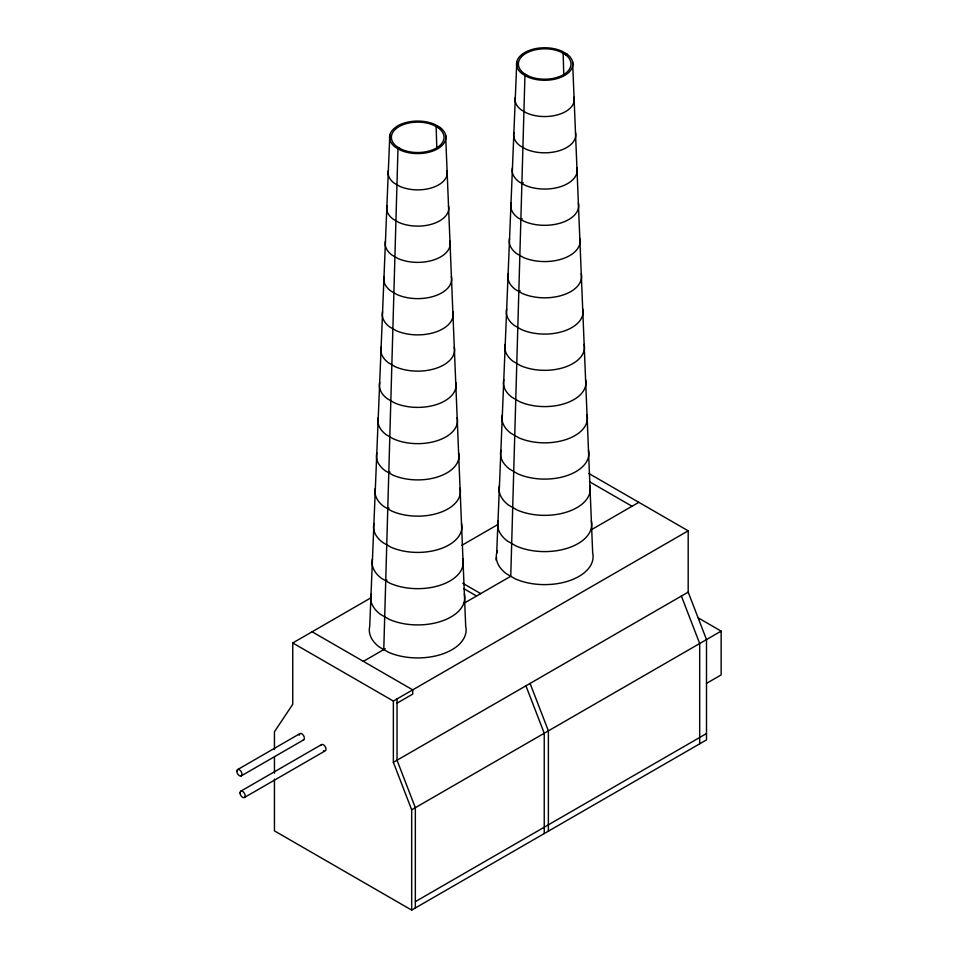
<?xml version="1.0" encoding="UTF-8"?>
<svg xmlns="http://www.w3.org/2000/svg" width="958" height="958" viewBox="0 0 958 958"><rect width="100%" height="100%" fill="white"/><g stroke="black" fill="none" stroke-linecap="round" stroke-linejoin="round"><path stroke-width="1.44" d="M706.501 683.377L721.146 674.923L721.146 631.13L698.166 617.862M383.775 649.572L397.977 148.718L399.258 147.987M389.798 135.21L369.716 626.34A48.403 27.95 0 0 0 379.308 646.997L388.241 652.159A48.403 27.95 0 0 0 441.913 654.182A48.403 27.95 0 0 0 465.696 626.34L445.626 135.21M496.699 553.029L516.781 61.899M437.447 125.929L436.165 126.672L436.8 148.454M526.229 74.676L524.948 75.407L510.758 576.261L463.696 603.432M564.43 52.618L563.148 53.361L563.783 75.143M521.894 183.445L523.176 182.715M520.865 219.454L522.146 218.711M518.829 291.46L520.11 290.717M387.762 508.782L389.044 508.039M385.727 580.788L387.008 580.057M274.443 749.503L274.443 731.756L292.753 704.274L292.753 642.962L371.297 597.612M461.792 545.365L498.004 524.457M363.369 661.367L385.236 648.734M590.978 529.954L638.83 502.327M237.608 769.609L299.986 733.589M241.236 775.896L303.614 739.887M292.753 642.962L393.367 701.04L688.191 530.828L688.191 592.14L706.501 639.585L706.501 739.887L411.677 910.1L274.443 830.873L274.443 779.094M240.757 791.212L320.679 745.073M397.031 703.16L412.73 694.095L412.73 689.868L312.116 631.777M244.386 797.511L324.187 751.431M411.677 910.1L411.677 809.797L393.367 762.352L688.191 592.14M411.677 809.797L721.146 631.13M415.341 901.646L706.501 733.541M388.78 472.785L390.062 472.09M588.859 473.48L688.191 530.828M589.733 481.85L632.017 506.255M462.774 583.254L480.7 593.613M463.756 588.607L476.569 596.008M681.378 596.068L699.687 643.513L699.687 743.815M530.073 683.425L548.383 730.87L548.383 831.173M525.93 685.82L544.24 733.265L544.24 833.568M572.597 61.899L592.679 553.029A48.403 27.95 0 0 1 568.896 580.871A48.403 27.95 0 0 1 515.224 578.848L506.291 573.686A48.403 27.95 0 0 1 497.43 550.634M415.341 907.98L415.341 807.69L397.031 760.245L397.031 698.933M393.367 701.04L393.367 762.352M274.443 756.904L274.443 773.178M299.231 735.253A3.628 2.096 60 0 1 303.087 734.906A3.628 2.096 60 0 1 303.087 740.055M320.942 745.552A3.64 2.096 60 0 1 323.864 745.085A3.64 2.096 60 0 1 325.983 749.491A3.64 2.096 60 0 1 323.421 750.725M591.361 520.877A47.086 27.183 0 0 1 568.226 547.964A47.086 27.183 0 0 1 516.027 545.988L507.333 540.971A47.086 27.183 0 0 1 498.016 520.877M589.924 485.574A45.625 26.345 0 0 1 567.507 511.823A45.625 26.345 0 0 1 516.913 509.907L508.494 505.046A45.625 26.345 0 0 1 499.453 485.574M574.046 97.225A29.614 17.1 0 0 1 559.496 114.265A29.614 17.1 0 0 1 526.661 113.02L521.2 109.859A29.614 17.1 0 0 1 515.332 97.225M578.381 203.144A33.973 19.615 0 0 1 561.675 222.687A33.973 19.615 0 0 1 524.002 221.262L517.727 217.646A33.973 19.615 0 0 1 510.997 203.144M588.475 450.272A44.164 25.507 0 0 1 566.777 475.683A44.164 25.507 0 0 1 517.799 473.827L509.644 469.121A44.164 25.507 0 0 1 500.902 450.272M576.932 167.83A32.524 18.777 0 0 1 560.945 186.547A32.524 18.777 0 0 1 524.888 185.181L518.889 181.721A32.524 18.777 0 0 1 512.446 167.83M575.495 132.527A31.063 17.939 0 0 1 560.226 150.406A31.063 17.939 0 0 1 525.774 149.101L520.038 145.796A31.063 17.939 0 0 1 513.883 132.527M587.038 414.97A42.715 24.657 0 0 1 566.046 439.542A42.715 24.657 0 0 1 518.685 437.746L510.806 433.196A42.715 24.657 0 0 1 502.339 414.97M581.266 273.748A36.895 21.304 0 0 1 563.136 294.968A36.895 21.304 0 0 1 522.23 293.423L515.416 289.496A36.895 21.304 0 0 1 508.111 273.748M579.818 238.446A35.434 20.453 0 0 1 562.406 258.828A35.434 20.453 0 0 1 523.116 257.343L516.578 253.571A35.434 20.453 0 0 1 509.56 238.446M582.704 309.051A38.344 22.142 0 0 1 563.867 331.121A38.344 22.142 0 0 1 521.344 329.504L514.266 325.421A38.344 22.142 0 0 1 506.674 309.051M584.152 344.353A39.805 22.98 0 0 1 564.585 367.261A39.805 22.98 0 0 1 520.457 365.585L513.117 361.346A39.805 22.98 0 0 1 505.225 344.353M585.589 379.667A41.254 23.818 0 0 1 565.316 403.402A41.254 23.818 0 0 1 519.571 401.665L511.955 397.271A41.254 23.818 0 0 1 503.788 379.667M464.391 594.188A47.086 27.183 0 0 1 441.255 621.275A47.086 27.183 0 0 1 389.044 619.299L380.362 614.282A47.086 27.183 0 0 1 371.033 594.188M462.942 558.885A45.625 26.345 0 0 1 440.524 585.134A45.625 26.345 0 0 1 389.93 583.218L381.512 578.357A45.625 26.345 0 0 1 372.47 558.885M447.063 170.536A29.614 17.1 0 0 1 432.513 187.576A29.614 17.1 0 0 1 399.678 186.331L394.217 183.17A29.614 17.1 0 0 1 388.349 170.536M451.398 276.455A33.973 19.615 0 0 1 434.704 295.998A33.973 19.615 0 0 1 397.019 294.573L390.756 290.957A33.973 19.615 0 0 1 384.026 276.455M461.505 523.583A44.164 25.507 0 0 1 439.794 548.994A44.164 25.507 0 0 1 390.816 547.138L382.673 542.432A44.164 25.507 0 0 1 373.919 523.583M449.949 241.141A32.524 18.777 0 0 1 433.974 259.858A32.524 18.777 0 0 1 397.905 258.492L391.906 255.032A32.524 18.777 0 0 1 385.463 241.141M448.512 205.838A31.063 17.939 0 0 1 433.244 223.717A31.063 17.939 0 0 1 398.791 222.412L393.067 219.107A31.063 17.939 0 0 1 386.912 205.838M460.056 488.281A42.715 24.657 0 0 1 439.063 512.853A42.715 24.657 0 0 1 391.702 511.057L383.823 506.507A42.715 24.657 0 0 1 375.356 488.281M454.284 347.059A36.895 21.304 0 0 1 436.153 368.279A36.895 21.304 0 0 1 395.247 366.734L388.445 362.807A36.895 21.304 0 0 1 381.14 347.059M452.835 311.757A35.434 20.453 0 0 1 435.423 332.139A35.434 20.453 0 0 1 396.133 330.654L389.595 326.882A35.434 20.453 0 0 1 382.577 311.757M455.733 382.362A38.344 22.142 0 0 1 436.884 404.432A38.344 22.142 0 0 1 394.361 402.815L387.283 398.732A38.344 22.142 0 0 1 379.691 382.362M457.17 417.664A39.805 22.98 0 0 1 437.614 440.572A39.805 22.98 0 0 1 393.475 438.896L386.134 434.657A39.805 22.98 0 0 1 378.242 417.664M458.619 452.978A41.254 23.818 0 0 1 438.333 476.713A41.254 23.818 0 0 1 392.588 474.976L384.972 470.582A41.254 23.818 0 0 1 376.805 452.978M496.124 560.167A48.583 28.045 0 0 1 496.519 557.245M567.028 54.115L561.831 51.121A28.153 16.25 0 0 0 524.78 52.522A28.153 16.25 0 0 0 522.35 73.91L527.547 76.915A28.153 16.25 0 0 0 564.597 75.514A28.153 16.25 0 0 0 567.028 54.115M565.579 54.762L560.717 51.96A26.321 15.196 0 0 0 526.074 53.265A26.321 15.196 0 0 0 523.798 73.263L528.66 76.077A26.321 15.196 0 0 0 563.304 74.76A26.321 15.196 0 0 0 565.579 54.762M440.045 127.426L434.848 124.432A28.153 16.25 0 0 0 397.798 125.833A28.153 16.25 0 0 0 395.379 147.221L400.576 150.226A28.153 16.25 0 0 0 437.614 148.825A28.153 16.25 0 0 0 440.045 127.426M438.596 128.073L433.734 125.27A26.321 15.196 0 0 0 399.091 126.576A26.321 15.196 0 0 0 396.828 146.574L401.677 149.388A26.321 15.196 0 0 0 436.321 148.071A26.321 15.196 0 0 0 438.596 128.073M236.854 771.262A3.628 2.096 60 0 0 240.709 776.064A3.628 2.096 60 0 0 240.709 770.927A3.628 2.096 60 0 0 236.854 771.262M240.003 792.877A3.628 2.096 60 0 0 243.859 797.667A3.628 2.096 60 0 0 243.859 792.529A3.628 2.096 60 0 0 240.003 792.877"/></g></svg>
